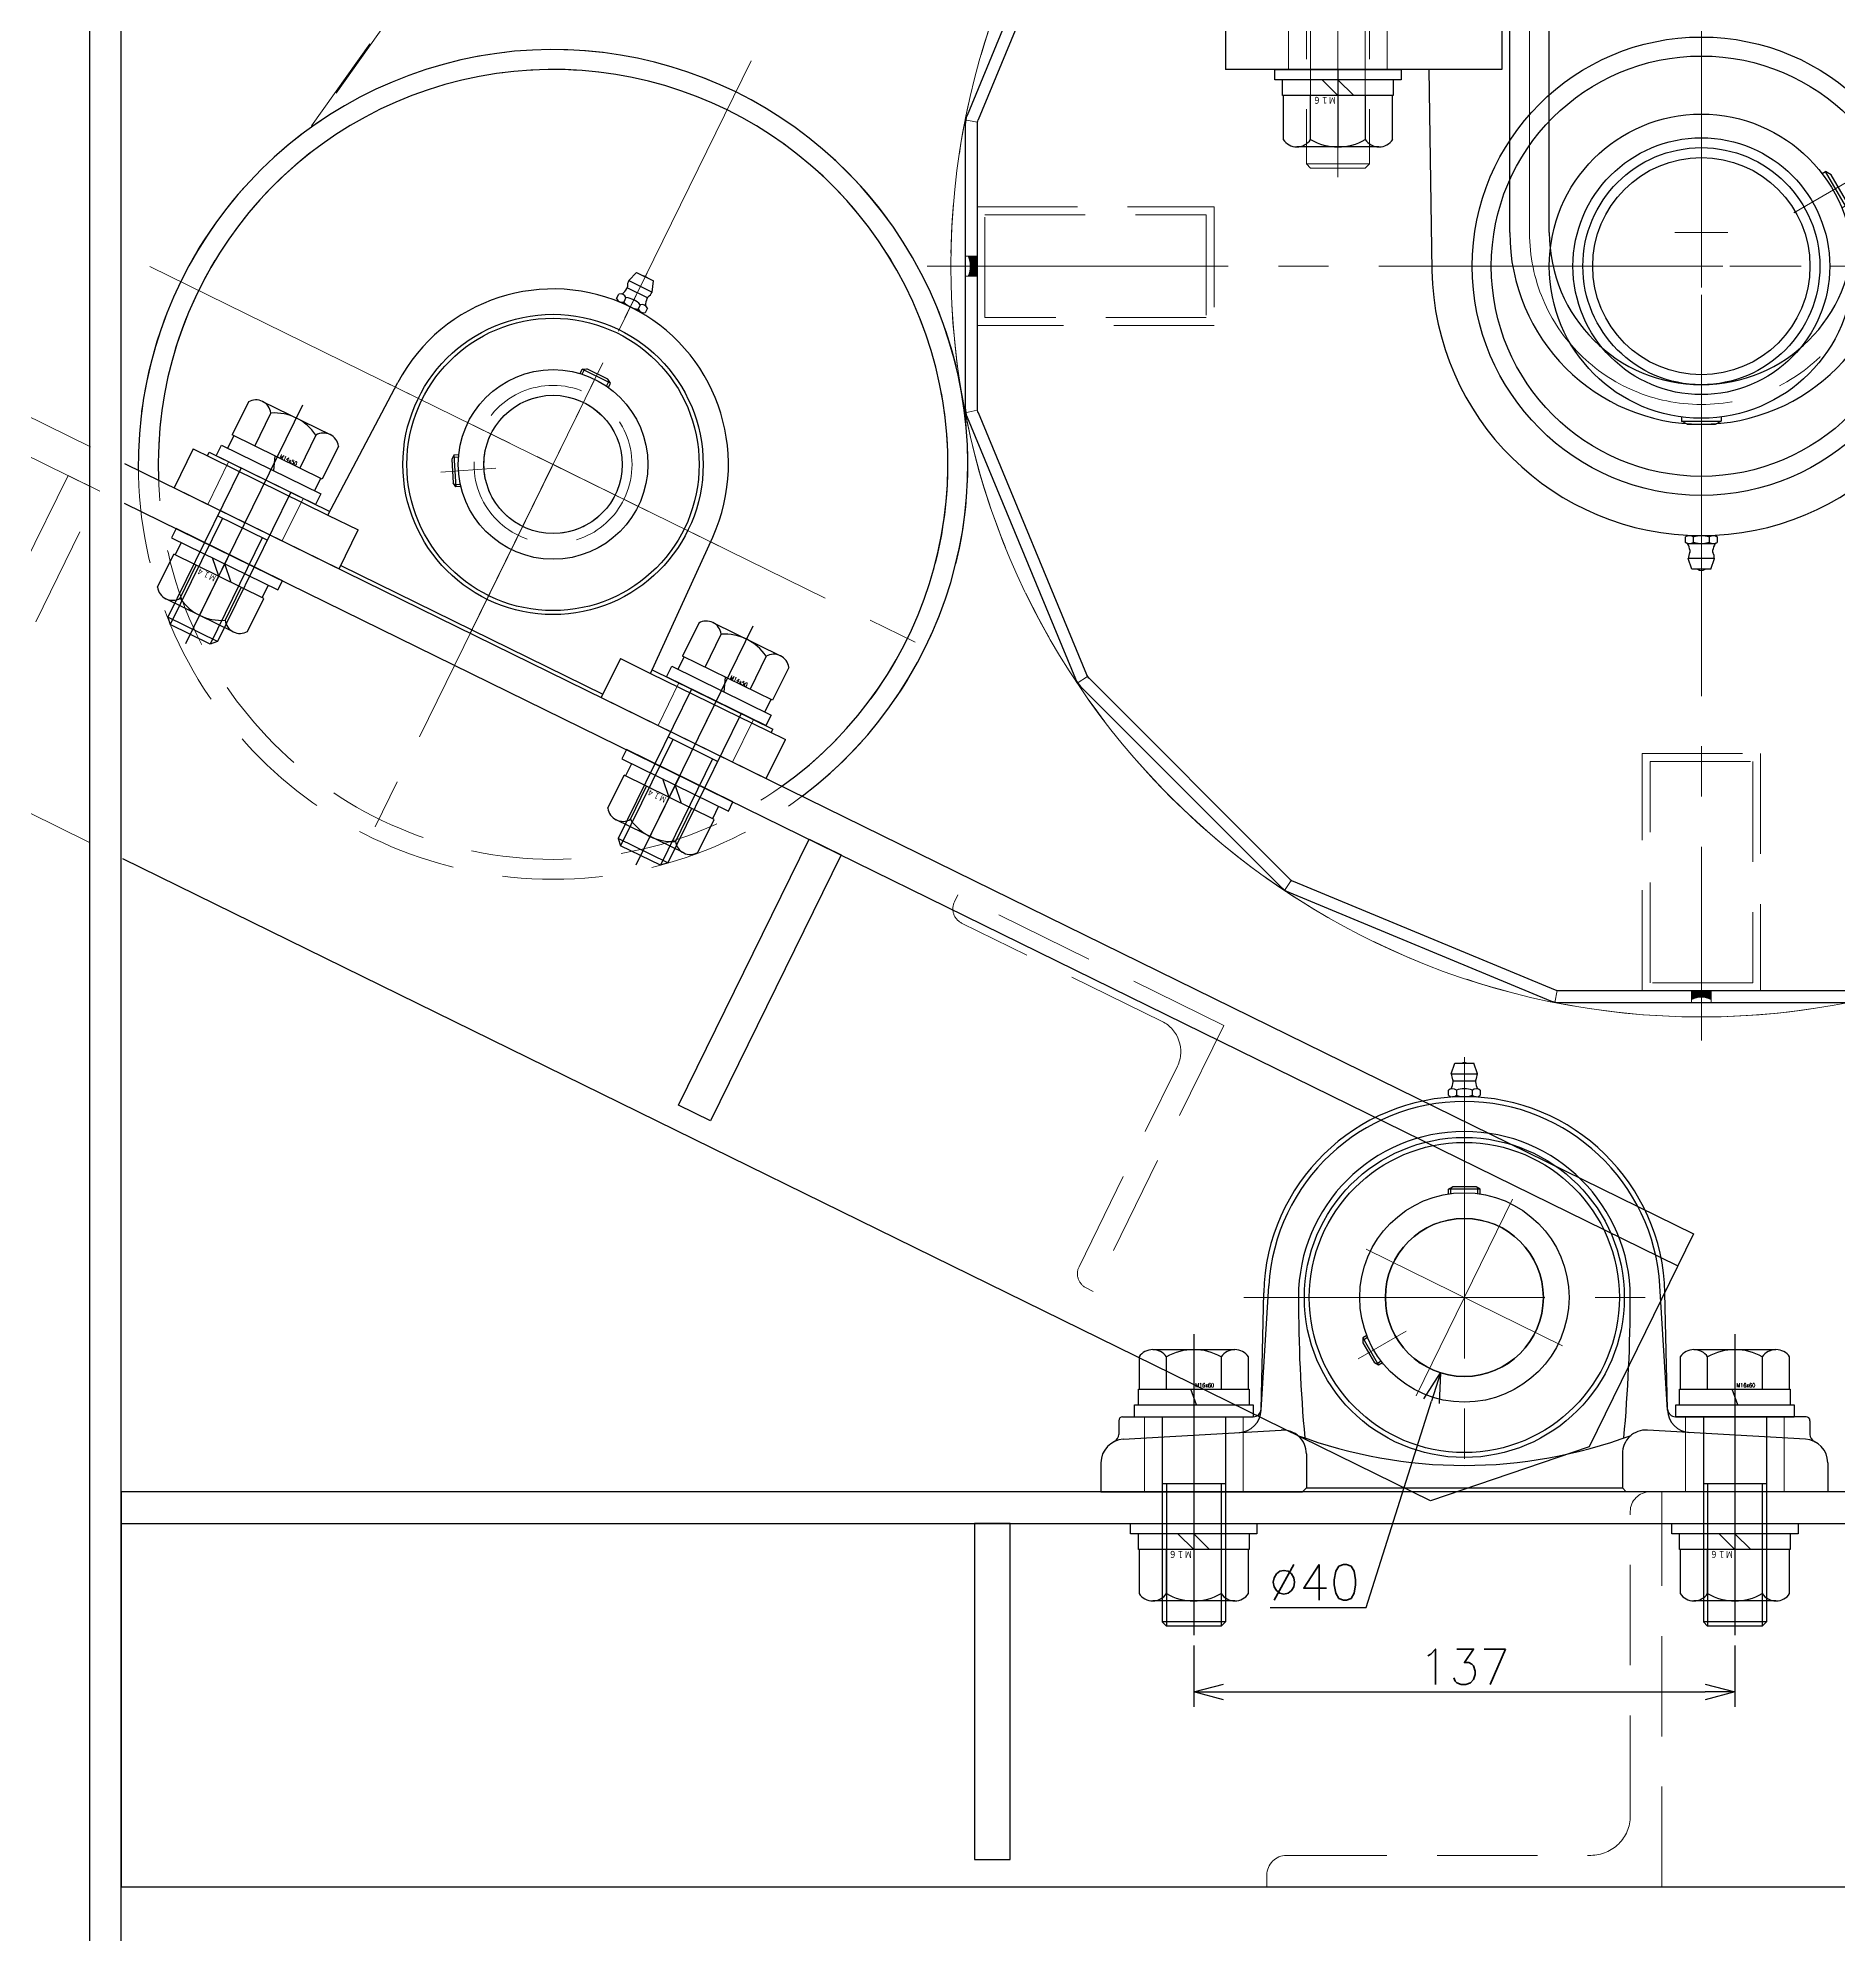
# Model space of a CAD drawing. Header units: millimetres. Extents: x -8731 to 85711, y -14522 to 31379.
# Drawn here: x 70752.8 to 71208.5, y 6999.5 to 7479.3 of the extents above; entities that cross this region are included whole.
import ezdxf
from ezdxf import colors
from ezdxf.entities.mleader import LeaderData, LeaderLine
from ezdxf.math import Vec2, Vec3

# ---------------------------------------------------------------- set-up
doc = ezdxf.new("R2010")
doc.units = ezdxf.units.MM
doc.header["$LTSCALE"] = 4
doc.header["$PDMODE"] = 99
doc.header["$PDSIZE"] = 1
for name, pattern in [('CENTER2', [28.575, 19.05, -3.175, 3.175, -3.175]), ('HIDDEN', [9.525, 6.35, -3.175]), ('PHANTOM2', [31.75, 15.875, -3.175, 3.175, -3.175, 3.175, -3.175])]:
    doc.linetypes.add(name, pattern=pattern)
for name, color, linetype, lineweight in [('04_HIDDEN', 2, 'HIDDEN', 13), ('05_CENTER', 4, 'CENTER2', 13), ('06_PHANTOM', 2, 'PHANTOM2', 13), ('08_DIM', 3, 'Continuous', 13)]:
    doc.layers.add(name, color=color, linetype=linetype, lineweight=lineweight)
doc.layers.add('10_DRAFT', color=8, linetype='Continuous', lineweight=0, plot=False)
doc.styles.add('KANJI0', font='txt.shx', dxfattribs={"width": 0.9, "height": 30, "bigfont": 'bigfont'})
doc.styles.add('KSS_TXT', font='txt.shx', dxfattribs={"bigfont": 'extfont2.shx'})
doc.styles.add('KSS_TXT_L', font='txt.shx', dxfattribs={"height": 9, "bigfont": 'extfont2.shx'})
doc.styles.get("Standard").update_dxf_attribs({"font": 'txt.shx', "bigfont": 'extfont2.shx'})
doc.dimstyles.new('KSS_DIM', dxfattribs={"dimscale": 3, "dimtxt": 3, "dimasz": 2.5, "dimexe": 1.25, "dimexo": 0.625, "dimtad": 1, "dimdsep": 46, "dimtxsty": 'KSS_TXT', "dimblk": 'OPEN30', "dimcen": 0, "dimazin": 2, "dimtfac": 0.75, "dimtmove": 0, "dimatfit": 3, "dimldrblk": 'OPEN30', "dimfxl": 1, "dimtolj": 1, "dimarcsym": 0})
doc.dimstyles.new('KSS_DIM$3', dxfattribs={"dimscale": 3, "dimtxt": 3, "dimasz": 2.5, "dimexe": 1.25, "dimexo": 0.625, "dimtad": 1, "dimtih": 1, "dimtoh": 1, "dimdsep": 46, "dimtxsty": 'KSS_TXT', "dimblk": 'OPEN30', "dimcen": 0, "dimazin": 2, "dimtfac": 0.75, "dimtofl": 0, "dimtmove": 0, "dimatfit": 3, "dimldrblk": 'OPEN30', "dimfxl": 1, "dimtolj": 1, "dimarcsym": 0})

# ---------------------------------------------------------------- blocks, each defined once
blk = doc.blocks.new('A$C32DA1F60_1_1_1')
at = {"color": 0}
blk.add_lwpolyline([(-0.3, -50), (0, -50), (0, 100), (-0.3, 100)], close=True, dxfattribs=at)
at = {"layer": '10_DRAFT'}
for p, q in [((0, 2.5), (-0.3, 2.5)), ((0, 0), (-0.3, 0)), ((0, -2.5), (-0.3, -2.5))]:
    blk.add_line(p, q, dxfattribs=at)
blk = doc.blocks.new('A$C35C9035B_1_1_1')
at = {"color": 0}
blk.add_lwpolyline([(2, 40), (0, 40), (0, -50), (2, -50)], close=True, dxfattribs=at)
at = {"layer": '05_CENTER'}
blk.add_line((-2.58, 0), (4.67, 0), dxfattribs=at)
blk = doc.blocks.new('A$C186E791B_1_1_1')
at = {"color": 0}
blk.add_lwpolyline([(15, -15), (20, -15), (20, 45), (15, 45)], close=True, dxfattribs=at)
blk.add_circle((0, 0), 15, dxfattribs=at)
at = {"color": 3}
for start, end in [(90, 103.5552), (256.4279, 270)]:
    blk.add_arc((15, 0), 7.04, start, end, dxfattribs=at)
at = {"layer": '05_CENTER'}
for p, q in [((24.07, 30), (10.92, 30)), ((0, -24.07), (0, 24.07)), ((24.07, 0), (-24.07, 0))]:
    blk.add_line(p, q, dxfattribs=at)
blk = doc.blocks.new('A$C1E9F6952_1_1')
at = {"color": 0}
blk.add_lwpolyline([(0.3, -50), (0, -50), (0, 70), (0.3, 70)], close=True, dxfattribs=at)
at = {"layer": '10_DRAFT'}
for p, q in [((0, 2.5), (0.3, 2.5)), ((0, 0), (0.3, 0)), ((0, -2.5), (0.3, -2.5))]:
    blk.add_line(p, q, dxfattribs=at)
blk = doc.blocks.new('A$C46CB4146_1_1_1')
at = {"color": 0, "linetype": 'CENTER2'}
blk.add_line((0, -23.3), (0, 10.2), dxfattribs=at)
at = {"color": 0}
for p, q in [((-7.51, 8.7), (7.51, 8.7)), ((-7.51, 3.2), (-7.51, 8.7)), ((-3.75, 3.2), (-3.75, 8.7)), ((3.75, 3.2), (3.75, 8.7)), ((7.51, 3.2), (7.51, 8.7)), ((-9, 1.2), (9, 1.2)), ((-9, 1.2), (-9, 0)), ((-7.7, 3.2), (-7.7, 1.2)), ((7.7, 3.2), (-7.7, 3.2)), ((0, 1.2), (-2, 3.2)), ((0, 3.2), (2, 1.2)), ((7.7, 1.2), (7.7, 3.2)), ((9, 0), (9, 1.2)), ((-9, 0), (9, 0))]:
    blk.add_line(p, q, dxfattribs=at)
at = {"color": 0, "linetype": 'HIDDEN'}
for p, q in [((-4, -21.8), (-4, 0)), ((-3.32, -21.8), (-3.32, 0)), ((3.32, -21.8), (3.32, 0)), ((4, -21.8), (4, 0)), ((-4, -21.8), (4, -21.8))]:
    blk.add_line(p, q, dxfattribs=at)
at = {"layer": '10_DRAFT', "style": 'KSS_TXT_L'}
blk.add_text('BT-M8x25L,SW,PW', height=0.3, dxfattribs=at).set_placement((2.97, 8.36))
blk = doc.blocks.new('M8Nza_1_1_1')
at = {"color": 0}
for p, q in [((5.62, 9.7), (-5.63, 9.7)), ((-7.5, 8.69), (-7.5, 3.2)), ((-3.75, 3.2), (-3.75, 8.69)), ((3.75, 8.69), (3.75, 3.2)), ((7.5, 3.2), (7.5, 8.69)), ((-7.7, 3.2), (7.7, 3.2)), ((-7.7, 3.2), (-7.7, 1.2)), ((0, 1.2), (-2, 3.2)), ((0, 3.2), (2, 1.2)), ((7.7, 3.2), (7.7, 1.2))]:
    blk.add_line(p, q, dxfattribs=at)
at = {"color": 0, "linetype": 'CENTER2'}
blk.add_line((0, 9.7), (0, 0), dxfattribs=at)
at = {"color": 0}
blk.add_lwpolyline([(-9, 1.2), (9, 1.2), (9, 0), (-9, 0)], close=True, dxfattribs=at)
for centre, radius, start, end in [((-5.63, 7.45), 2.25, 33.626, 146.374), ((0, 2.2), 7.5, 60, 120), ((5.62, 7.45), 2.25, 33.626, 146.374)]:
    blk.add_arc(centre, radius, start, end, dxfattribs=at)
at = {"layer": '10_DRAFT', "style": 'KSS_TXT'}
blk.add_text('M8', height=1, dxfattribs=at).set_placement((0.87, 3.27))
blk = doc.blocks.new('A$C65AA1DB4_1_1')
at = {"xscale": -1}
for name, p, rotation in [('A$C32DA1F60_1_1_1', (20, 30), 1.207194344488016e-09), ('A$C46CB4146_1_1_1', (22.6, 30), 270), ('M8Nza_1_1_1', (15, 30), 90)]:
    blk.add_blockref(name, p, dxfattribs=dict(at, rotation=rotation))
at = {"rotation": 1.207194344488016e-09}
for name, p in [('A$C1E9F6952_1_1', (20.3, 30)), ('A$C35C9035B_1_1_1', (20.6, 30))]:
    blk.add_blockref(name, p, dxfattribs=at)
blk.add_blockref('A$C186E791B_1_1_1', (0, 0))
blk = doc.blocks.new('M16Nza_1_1_1')
at = {"color": 0}
for p, q in [((-10.39, 19.6), (10.39, 19.6)), ((-13.85, 17.74), (-13.85, 6.6)), ((-6.92, 6.6), (-6.92, 17.74)), ((6.93, 17.74), (6.93, 6.6)), ((13.85, 6.6), (13.85, 17.74)), ((-14, 2.6), (-14, 6.6)), ((-14, 6.6), (14, 6.6)), ((-4, 6.6), (0, 2.6)), ((0, 6.6), (4, 2.6)), ((14, 6.6), (14, 2.6))]:
    blk.add_line(p, q, dxfattribs=at)
at = {"color": 0, "linetype": 'CENTER2'}
blk.add_line((0, 0), (0, 19.6), dxfattribs=at)
at = {"color": 0}
blk.add_lwpolyline([(-16, 2.6), (16, 2.6), (16, 0), (-16, 0)], close=True, dxfattribs=at)
for centre, radius, start, end in [((-10.39, 15.44), 4.16, 33.626, 146.374), ((0, 5.75), 13.85, 60, 120), ((10.39, 15.44), 4.16, 33.626, 146.374)]:
    blk.add_arc(centre, radius, start, end, dxfattribs=at)
at = {"layer": '10_DRAFT', "style": 'KANJI0', "width": 0.82}
blk.add_text('Ｍ１６', height=1.714, dxfattribs=at).set_placement((0.41, 6.78))
blk = doc.blocks.new('A$C5136444F_1_1_1')
at = {"color": 0, "linetype": 'CENTER2'}
blk.add_line((0, 20.91), (0, -56), dxfattribs=at)
at = {"color": 0}
for p, q in [((-13.85, 15.14), (-13.85, 7)), ((-10.39, 17), (10.39, 17)), ((-6.92, 7), (-6.92, 15.14)), ((6.92, 15.14), (6.92, 7)), ((13.85, 7), (13.85, 15.14)), ((-14, 3), (-14, 7)), ((-14, 7), (14, 7)), ((0.73, 3), (-0.73, 7)), ((14, 7), (14, 3)), ((-15, 0), (-15, 3)), ((-15, 3), (15, 3)), ((-15, 0), (15, 0)), ((-8, 0), (-8, -51.92)), ((8, 0), (8, -51.92)), ((15, 3), (15, 0)), ((8, -17), (-8, -17)), ((-6.92, -17), (-6.92, -53)), ((6.92, -17), (6.92, -53)), ((8, -51.92), (-8, -51.92)), ((-8, -51.92), (-6.92, -53)), ((8, -51.92), (6.92, -53)), ((6.92, -53), (-6.92, -53))]:
    blk.add_line(p, q, dxfattribs=at)
for centre, radius, start, end in [((-10.39, 12.84), 4.16, 33.626, 146.374), ((0, 3.15), 13.85, 60, 120), ((10.39, 12.84), 4.16, 33.626, 146.374)]:
    blk.add_arc(centre, radius, start, end, dxfattribs=at)
at = {"layer": '10_DRAFT', "style": 'KANJI0', "width": 0.82}
blk.add_text('M16x60', height=1, dxfattribs=at).set_placement((0.41, 7.48))
blk = doc.blocks.new('MUCAP208Ja_1_1')
at = {"color": 0}
for p, q in [((-3.3, 105.8), (-2.4, 108.5)), ((-3.3, 105.8), (3.3, 105.8)), ((-2.4, 108.5), (2.4, 108.5)), ((3.3, 105.8), (2.4, 108.5)), ((-4.04, 100.37), (-4.04, 101.63)), ((-2.8, 104.05), (2.8, 104.05)), ((-2.02, 101.63), (-2.02, 100.37)), ((2.02, 101.63), (2.02, 100.37)), ((4.04, 101.63), (4.04, 100.37)), ((3.03, 100), (-3.03, 100)), ((-4, 76.6), (-2.96, 77.2)), ((-3.45, 75.47), (-3.45, 76.92)), ((2.96, 77.2), (-2.96, 77.2)), ((4, 76.6), (2.96, 77.2)), ((3.45, 75.47), (3.45, 76.92)), ((4, 76.6), (-4, 76.6)), ((-4, 75.4), (-4, 76.6)), ((4, 75.4), (4, 76.6)), ((-51.46, 20.95), (-50.79, 50.36)), ((-51.4, 20.65), (-49.5, 52.18)), ((51.4, 20.65), (49.5, 52.18)), ((51.46, 20.95), (50.79, 50.36)), ((-24.69, 39.57), (-25.73, 38.96)), ((-24.48, 39.05), (-25.73, 38.33)), ((-25.73, 38.96), (-21.73, 32.04)), ((-25.73, 38.96), (-25.73, 37.76)), ((-25.73, 37.76), (-22.77, 32.64)), ((-21.73, 32.04), (-22.77, 32.64)), ((-21.03, 33.07), (-22.28, 32.35)), ((-20.69, 32.64), (-21.73, 32.04)), ((-87.5, 18), (-87.5, 14.53)), ((-86.5, 19), (-53.46, 19)), ((-86.35, 13.33), (-46.35, 15.63)), ((86.35, 13.33), (46.35, 15.63)), ((86.5, 19), (53.46, 19)), ((87.5, 18), (87.5, 14.53)), ((-40, 9.64), (-40, 1)), ((40, 9.64), (40, 1)), ((-92, 7.34), (-92, 0)), ((92, 7.34), (92, 0)), ((-92, 0), (-41, 0)), ((-41, 0), (-40, 1)), ((-40, 1), (40, 1)), ((41, 0), (40, 1)), ((92, 0), (41, 0))]:
    blk.add_line(p, q, dxfattribs=at)
for radius in [40.5, 39.25, 26.5, 20]:
    blk.add_circle((0, 49.2), radius, dxfattribs=at)
for centre, radius, start, end in [((0, 105.8), 3.3, 180, 208.0616), ((0, 107.01), 1.59, 69.555, 110.445), ((0, 105.8), 3.3, 331.9384, 0), ((-3.03, 100.44), 1.56, 49.7398, 130.2602), ((-8.79, 104.42), 6, 336.1715, 353.8983), ((-3.62, 103.87), 0.8, 353.8983, 28.0616), ((0, 96.3), 5.7, 69.2291, 110.7709), ((3.03, 100.44), 1.56, 49.7398, 130.2602), ((3.62, 103.87), 0.8, 151.9384, 186.1017), ((8.79, 104.42), 6, 186.1017, 203.8285), ((0, 49.2), 50.8, 1.3029, 178.6971), ((0, 49.2), 49.59, 3.4463, 176.5537), ((-3.03, 101.56), 1.56, 229.7398, 310.2602), ((0, 105.7), 5.7, 249.2291, 290.7709), ((3.03, 101.56), 1.56, 229.7398, 310.2602), ((0, 49.2), 42, 0, 180), ((350.17, 49.2), 392.17, 180, 185.2027), ((-350.17, 49.2), 392.17, 354.7973, 0), ((-57.39, 21.01), 6, 273.3019, 356.5537), ((-53.46, 21), 2, 270, 358.6971), ((57.39, 21.01), 6, 183.4463, 266.6981), ((53.46, 21), 2, 181.3029, 270), ((-89.5, 14.53), 2, 295.9445, 0), ((-86.5, 18), 1, 90, 180), ((-46, 9.64), 6, 0, 93.3019), ((46, 9.64), 6, 86.6981, 180), ((86.5, 18), 1, 0, 90), ((89.5, 14.53), 2, 180, 244.0555), ((-86, 7.34), 6, 93.3019, 180), ((0, 127.7), 121, 249.5768, 290.4232), ((86, 7.34), 6, 0, 86.6981)]:
    blk.add_arc(centre, radius, start, end, dxfattribs=at)
at = {"layer": '04_HIDDEN', "color": 0}
for p, q in [((-81, 19), (-81, 0)), ((-56, 19), (-56, 0)), ((56, 19), (56, 0)), ((81, 19), (81, 0))]:
    blk.add_line(p, q, dxfattribs=at)
at = {"layer": '05_CENTER', "color": 0}
for p, q in [((0, 109.99), (0, 0)), ((-55.81, 49.2), (55.81, 49.2)), ((-26.85, 33.7), (-14.72, 40.7)), ((-68.5, 24), (-68.5, -4.98)), ((68.5, 24), (68.5, -4.98))]:
    blk.add_line(p, q, dxfattribs=at)
blk = doc.blocks.new('A$C6DCD7F69_1_1_1')
at = {"color": 0}
for radius in [105, 99.95, 20, 17.5]:
    blk.add_circle((0, 0), radius, dxfattribs=at)
at = {"layer": '05_CENTER'}
for p, q in [((0, 113.74), (0, -113.74)), ((113.74, 0), (-113.74, 0))]:
    blk.add_line(p, q, dxfattribs=at)
blk = doc.blocks.new('MUCP207a_1')
at = {"color": 0}
for p, q in [((-3.3, 97.8), (-2.4, 100.5)), ((-3.3, 97.8), (3.3, 97.8)), ((-2.8, 96.05), (2.8, 96.05)), ((-2.4, 100.5), (2.4, 100.5)), ((3.3, 97.8), (2.4, 100.5)), ((-4.04, 92.37), (-4.04, 93.63)), ((3.03, 92), (-3.03, 92)), ((-2.02, 93.63), (-2.02, 92.37)), ((2.02, 93.63), (2.02, 92.37)), ((4.04, 93.63), (4.04, 92.37)), ((-4, 72.5), (-2.96, 73.1)), ((-4, 71.26), (-4, 72.5)), ((4, 72.5), (-4, 72.5)), ((-3.45, 71.35), (-3.45, 72.82)), ((2.96, 73.1), (-2.96, 73.1)), ((4, 72.5), (2.96, 73.1)), ((3.45, 71.35), (3.45, 72.82)), ((4, 71.26), (4, 72.5)), ((-45.5, 11), (-44.38, 48.91)), ((45.5, 11), (44.38, 48.91)), ((-22.49, 39.23), (-23.56, 38.61)), ((-22.29, 38.71), (-23.56, 37.98)), ((-23.56, 38.61), (-23.56, 37.41)), ((-23.56, 38.61), (-19.56, 31.69)), ((-23.56, 37.41), (-20.6, 32.29)), ((-19.56, 31.69), (-20.6, 32.29)), ((-18.84, 32.74), (-20.11, 32)), ((-18.49, 32.3), (-19.56, 31.69)), ((-83.5, 11), (-83.5, 0)), ((-83.5, 11), (-78.5, 11)), ((-79.5, 12), (-45.47, 12)), ((-79.5, 11), (-79.5, 12)), ((-78.5, 11), (-45.5, 11)), ((-45.5, 11), (-36.95, 11)), ((-36.95, 0), (-36.95, 11)), ((36.95, 11), (45.5, 11)), ((36.95, 11), (36.95, 0)), ((45.47, 12), (79.5, 12)), ((45.5, 11), (78.5, 11)), ((78.5, 11), (83.5, 11)), ((79.5, 11), (79.5, 12)), ((83.5, 0), (83.5, 11)), ((-83.5, 0), (-36.95, 0)), ((-36.95, 1), (36.95, 1)), ((36.95, 0), (83.5, 0))]:
    blk.add_line(p, q, dxfattribs=at)
for radius in [38, 37, 24, 17.5]:
    blk.add_circle((0, 47.6), radius, dxfattribs=at)
for centre, radius, start, end in [((0, 97.8), 3.3, 180, 208.0616), ((-3.62, 95.87), 0.8, 353.8983, 28.0616), ((0, 99.01), 1.59, 69.555, 110.445), ((3.62, 95.87), 0.8, 151.9384, 186.1017), ((0, 97.8), 3.3, 331.9384, 0), ((0, 47.6), 44.4, 1.6912, 178.3088), ((-3.03, 92.44), 1.56, 49.7398, 130.2602), ((-3.03, 93.56), 1.56, 229.7398, 310.2602), ((-8.79, 96.42), 6, 336.1715, 353.8983), ((0, 88.3), 5.7, 69.2291, 110.7709), ((0, 97.7), 5.7, 249.2291, 290.7709), ((3.03, 92.44), 1.56, 49.7398, 130.2602), ((3.03, 93.56), 1.56, 229.7398, 310.2602), ((8.79, 96.42), 6, 186.1017, 203.8285)]:
    blk.add_arc(centre, radius, start, end, dxfattribs=at)
at = {"layer": '04_HIDDEN', "color": 0}
for p, q in [((-74, 12), (-74, 0)), ((-53, 12), (-53, 0)), ((53, 12), (53, 0)), ((74, 12), (74, 0))]:
    blk.add_line(p, q, dxfattribs=at)
at = {"layer": '05_CENTER', "color": 0}
for p, q in [((0, 0), (0, 102.47)), ((-49.42, 47.6), (49.42, 47.6)), ((-24.68, 33.35), (-12.56, 40.35)), ((-63.5, 17), (-63.5, -5)), ((63.5, 17), (63.5, -5))]:
    blk.add_line(p, q, dxfattribs=at)
blk = doc.blocks.new('A$C09CE55E7_1_1_1')
at = {"color": 0, "linetype": 'CENTER2'}
blk.add_line((0, -46.09), (0, 21.25), dxfattribs=at)
at = {"color": 0}
for p, q in [((-12.7, 15.8), (-12.7, 6.5)), ((-9.52, 17.5), (9.52, 17.5)), ((-6.35, 6.5), (-6.35, 15.8)), ((6.35, 15.8), (6.35, 6.5)), ((12.7, 15.8), (12.7, 6.5)), ((12.7, 6.5), (-12.7, 6.5)), ((-12.25, 3), (-12.25, 6.5)), ((-0.64, 6.5), (0.64, 3)), ((12.25, 6.5), (12.25, 3)), ((-14, 0), (-14, 3)), ((-14, 3), (14, 3)), ((14, 0), (-14, 0)), ((-7, 0), (-7, -42.1)), ((7, 0), (7, -42.1)), ((14, 3), (14, 0)), ((7, -13.5), (-7, -13.5)), ((-5.6, -13.5), (-5.6, -43.5)), ((5.6, -13.5), (5.6, -43.5)), ((-7, -42.1), (-5.6, -43.5)), ((7, -42.1), (-7, -42.1)), ((7, -42.1), (5.6, -43.5)), ((5.6, -43.5), (-5.6, -43.5))]:
    blk.add_line(p, q, dxfattribs=at)
for centre, radius, start, end in [((-9.52, 13.69), 3.81, 33.626, 146.374), ((0, 4.8), 12.7, 60, 120), ((9.52, 13.69), 3.81, 33.626, 146.374)]:
    blk.add_arc(centre, radius, start, end, dxfattribs=at)
at = {"layer": '10_DRAFT', "ltscale": 3, "style": 'KANJI0', "width": 0.82}
blk.add_text('M14x50', height=1, dxfattribs=at).set_placement((0.53, 6.6))
blk = doc.blocks.new('M14Nza_1_1_1')
at = {"color": 0}
for p, q in [((-12.7, 15.4), (-12.7, 6.1)), ((-9.52, 17.1), (9.52, 17.1)), ((-6.35, 6.1), (-6.35, 15.4)), ((6.35, 15.4), (6.35, 6.1)), ((12.7, 15.4), (12.7, 6.1)), ((-12.7, 6.1), (12.7, 6.1)), ((-12.25, 2.6), (-12.25, 6.1)), ((-3.5, 6.1), (0, 2.6)), ((0, 6.1), (3.5, 2.6)), ((12.25, 6.1), (12.25, 2.6))]:
    blk.add_line(p, q, dxfattribs=at)
at = {"color": 0, "linetype": 'CENTER2'}
blk.add_line((0, 0), (0, 17.1), dxfattribs=at)
at = {"color": 0}
blk.add_lwpolyline([(-15, 0), (15, 0), (15, 2.6), (-15, 2.6)], close=True, dxfattribs=at)
for centre, radius, start, end in [((-9.52, 13.29), 3.81, 33.626, 146.374), ((0, 4.4), 12.7, 60, 120), ((9.52, 13.29), 3.81, 33.626, 146.374)]:
    blk.add_arc(centre, radius, start, end, dxfattribs=at)
at = {"layer": '10_DRAFT', "ltscale": 3, "style": 'KANJI0', "width": 0.82}
blk.add_text('Ｍ１４', height=1.5, dxfattribs=at).set_placement((0.39, 6.2))
blk = doc.blocks.new('A$C3B8279DF_1_1')
at = {"color": 0}
for p, q in [((0, 0), (0, -75)), ((0, 0), (75, 0)), ((75, -2), (75, 0)), ((14.5, -6), (71, -6)), ((6, -71), (6, -14.5)), ((2, -75), (0, -75))]:
    blk.add_line(p, q, dxfattribs=at)
for centre, radius, start, end in [((71, -2), 4, 270, 0), ((14.5, -14.5), 8.5, 90, 180), ((2, -71), 4, 270, 0)]:
    blk.add_arc(centre, radius, start, end, dxfattribs=at)
blk = doc.blocks.new('A$C1FC96EE0_1_1_1')
at = {"color": 0}
blk.add_line((-36, 423.13), (-36, -15), dxfattribs=at)
blk.add_lwpolyline([(-45, 427.5), (-45, -15), (15, -15), (45, 15), (45, 383.75)], dxfattribs=at)
blk.add_lwpolyline([(-36, 221), (39, 221), (39, 230), (-36, 230)], close=True, dxfattribs=at)
blk.add_circle((-5, 30), 20, dxfattribs=at)
at = {"layer": '04_HIDDEN'}
for p, q in [((-45, 538.69), (-45, 427.5)), ((-36, 534.32), (-36, 423.13)), ((45, 494.94), (45, 383.75))]:
    blk.add_line(p, q, dxfattribs=at)
blk.add_lwpolyline([(-36, 439), (39, 439), (39, 430), (-36, 430)], close=True, dxfattribs=at)
at = {"layer": '05_CENTER'}
for p, q in [((-29.32, 393.5), (-51.71, 393.5)), ((-29.32, 266.5), (-51.71, 266.5)), ((-5, 2.3), (-5, 57.7)), ((22.7, 30), (-32.7, 30))]:
    blk.add_line(p, q, dxfattribs=at)
at = {"layer": '10_DRAFT'}
for p, q in [((-92.6, 325.53), (-92.6, 334.47)), ((-97.07, 330), (-88.13, 330))]:
    blk.add_line(p, q, dxfattribs=at)
at = {"layer": '04_HIDDEN', "rotation": 90}
blk.add_blockref('A$C3B8279DF_1_1', (-40, 115), dxfattribs=at)
blk = doc.blocks.new('A$C7EF059D2_1_1')
for radius, start, end in [(105, 216.8969, 90.8124), (99.95, 215.4147, 92.2947)]:
    blk.add_arc((260.03, 162.2), radius, start, end)
at = {"xscale": -1, "rotation": 333.8546570015429}
blk.add_blockref('A$C1FC96EE0_1_1_1', (31.49, -93.23), dxfattribs=at)
for name, p, rotation in [('A$C09CE55E7_1_1_1', (256.06, 234.89), 243.8546570135316), ('M14Nza_1_1_1', (237.2, 244.15), 63.85465701353157), ('A$C09CE55E7_1_1_1', (200.09, 120.89), 243.8546570135316), ('M14Nza_1_1_1', (181.24, 130.14), 63.85465701353157), ('A$C5136444F_1_1_1', (19, 0), 270), ('M16Nza_1_1_1', (-8, 0), 90), ('A$C5136444F_1_1_1', (19, -137), 270), ('M16Nza_1_1_1', (-8, -137), 90)]:
    blk.add_blockref(name, p, dxfattribs=dict(rotation=rotation))
at = {"color": 4}
for name, p, rotation in [('MUCP207a_1', (217.3, 183.18), 243.8546569111489), ('MUCAP208Ja_1_1', (0, -68.5), 270)]:
    blk.add_blockref(name, p, dxfattribs=dict(at, rotation=rotation))
at = {"layer": '04_HIDDEN', "rotation": 333.8546569895396}
blk.add_blockref('A$C6DCD7F69_1_1_1', (260.03, 162.2), dxfattribs=at)
blk = doc.blocks.new('_Open30')
at = {"color": 0, "linetype": 'ByBlock', "lineweight": -2}
for p, q in [((-1, 0.268), (0, 0)), ((0, 0), (-1, -0.268)), ((0, 0), (-1, 0))]:
    blk.add_line(p, q, dxfattribs=at)
blk = doc.blocks.new('MUCP212a_1_1_1')
at = {"color": 0}
for p, q in [((-2.4, 146.5), (-3.3, 143.8)), ((-2.4, 146.5), (2.4, 146.5)), ((2.4, 146.5), (3.3, 143.8)), ((-3.5, 140), (-4.04, 139.69)), ((-4.04, 138.31), (-4.04, 139.69)), ((-3.03, 140), (-3.5, 140)), ((-3.3, 143.8), (3.3, 143.8)), ((0, 140), (-3.03, 140)), ((-2.02, 139.69), (-2.02, 138.31)), ((3.03, 140), (0, 140)), ((2.02, 139.69), (2.02, 138.31)), ((3.5, 140), (3.03, 140)), ((3.5, 140), (4.04, 139.69)), ((4.04, 139.69), (4.04, 138.31)), ((-3.5, 138), (-4.04, 138.31)), ((-3.5, 138), (-3.03, 138)), ((-3.18, 138), (-3.18, 137.93)), ((-3.03, 138), (0, 138)), ((0, 138), (3.03, 138)), ((3.03, 138), (3.5, 138)), ((3.17, 138), (3.17, 137.93)), ((3.5, 138), (4.04, 138.31)), ((-3.61, 109.8), (-5, 109)), ((5, 109), (-5, 109)), ((-5, 107.97), (-5, 109)), ((3.61, 109.8), (-3.61, 109.8)), ((3.61, 109.8), (5, 109)), ((5, 107.97), (5, 109)), ((-68.19, 70.86), (-68.98, 20)), ((68.98, 20), (68.19, 70.86)), ((-35.56, 55.04), (-36.45, 54.53)), ((-36.45, 54.53), (-31.45, 45.87)), ((-36.45, 52.93), (-36.45, 54.53)), ((-36.45, 52.93), (-32.83, 46.67)), ((-32.83, 46.67), (-31.45, 45.87)), ((-30.56, 46.38), (-31.45, 45.87)), ((-120.5, 0), (-120.5, 20)), ((-50.5, 20), (-120.5, 20)), ((-50.5, 0), (-50.5, 20)), ((50.5, 20), (120.5, 20)), ((50.5, 0), (50.5, 20)), ((120.5, 0), (120.5, 20)), ((-120.5, 0), (120.5, 0))]:
    blk.add_line(p, q, dxfattribs=at)
for radius in [58, 53.19, 38.5, 30]:
    blk.add_circle((0, 69.8), radius, dxfattribs=at)
for centre, radius, start, end in [((0, 145.21), 1.59, 54.1961, 125.8039), ((-8.74, 142.93), 6, 330.761, 348.6534), ((0, 143.8), 3.3, 180, 207.487), ((-3.64, 141.91), 0.8, 348.6534, 27.487), ((3.64, 141.91), 0.8, 152.513, 191.3466), ((8.74, 142.93), 6, 191.3466, 209.239), ((0, 143.8), 3.3, 332.513, 0), ((0, 69.8), 68.2, 0.8929, 179.1071)]:
    blk.add_arc(centre, radius, start, end, dxfattribs=at)
for points, weights in [([(-3.03, 140), (-3.5, 140), (-4.04, 139.69)], [1, 1.07194812406, 1.06657306684]), ([(-2.02, 139.69), (-2.56, 140), (-3.03, 140)], [1.06657306684, 1.07194812406, 1]), ([(0, 140), (-0.94, 140), (-2.02, 139.69)], [1, 1.07194812406, 1.06657306684]), ([(2.02, 139.69), (0.94, 140), (0, 140)], [1.06657306684, 1.07194812406, 1]), ([(3.03, 140), (2.56, 140), (2.02, 139.69)], [1, 1.07194812406, 1.06657306684]), ([(4.04, 139.69), (3.5, 140), (3.03, 140)], [1.06657306684, 1.07194812406, 1]), ([(-4.04, 138.31), (-3.5, 138), (-3.03, 138)], [1.06657306684, 1.07194812406, 1]), ([(-3.03, 138), (-2.56, 138), (-2.02, 138.31)], [1, 1.07194812406, 1.06657306684]), ([(-2.02, 138.31), (-0.94, 138), (0, 138)], [1.06657306684, 1.07194812406, 1]), ([(0, 138), (0.94, 138), (2.02, 138.31)], [1, 1.07194812406, 1.06657306684]), ([(2.02, 138.31), (2.56, 138), (3.03, 138)], [1.06657306684, 1.07194812406, 1]), ([(3.03, 138), (3.5, 138), (4.04, 138.31)], [1, 1.07194812406, 1.06657306684])]:
    blk.add_rational_spline(points, weights, degree=2, dxfattribs=at)
at = {"layer": '04_HIDDEN', "color": 0}
for p, q in [((-104.5, 0), (-104.5, 20)), ((-79.5, 0), (-79.5, 20)), ((79.5, 0), (79.5, 20)), ((104.5, 0), (104.5, 20))]:
    blk.add_line(p, q, dxfattribs=at)
at = {"layer": '05_CENTER', "color": 0}
for p, q in [((0, 154.6), (0, 0)), ((76.31, 69.8), (-76.31, 69.8)), ((-37.24, 48.3), (-23.38, 56.3)), ((-92, 27.06), (-92, -7.44)), ((92, 27.06), (92, -7.44))]:
    blk.add_line(p, q, dxfattribs=at)
blk = doc.blocks.new('A$C478F6F38_1_1_1')
at = {"color": 0}
for points in [[(15, 0), (-15, 0), (-15, -60), (15, -60)], [(13, -2), (-13, -2), (-13, -58), (13, -58)]]:
    blk.add_lwpolyline(points, close=True, dxfattribs=at)
blk = doc.blocks.new('A$C34463D87_1_1_1')
h = blk.add_hatch(color=3)
h.dxf.hatch_style = 1
h.paths.add_polyline_path([(-2.5, 183.35), (-2.5, 185.56, 0.11176), (0, 185), (0, 183.35)])
h.paths.add_polyline_path([(0, 183.35), (0, 185, 0.111762), (2.5, 185.56), (2.5, 183.35)])
h = blk.add_hatch(color=3)
h.dxf.hatch_style = 1
h.paths.add_polyline_path([(-183.35, -2.5), (-185.56, -2.5, 0.11176), (-185, 0), (-183.35, 0)])
h.paths.add_polyline_path([(-183.35, 0), (-185, 0, 0.111762), (-185.56, 2.5), (-183.35, 2.5)])
h = blk.add_hatch(color=3)
h.dxf.hatch_style = 1
h.paths.add_polyline_path([(183.35, 2.5), (185.56, 2.5, 0.11176), (185, 0), (183.35, 0)])
h.paths.add_polyline_path([(183.35, 0), (185, 0, 0.111762), (185.56, -2.5), (183.35, -2.5)])
h = blk.add_hatch(color=3)
h.dxf.hatch_style = 1
h.paths.add_polyline_path([(2.5, -183.35), (2.5, -185.56, 0.11176), (0, -185), (0, -183.35)])
h.paths.add_polyline_path([(0, -183.35), (0, -185, 0.111762), (-2.5, -185.56), (-2.5, -183.35)])
at = {"color": 0}
for p, q in [((-38.17, 185.89), (-104.46, 158.44)), ((-37.02, 183.12), (-103.31, 155.66)), ((35.87, 186.35), (-35.87, 186.35)), ((35.87, 183.35), (-35.87, 183.35)), ((103.31, 155.66), (37.02, 183.12)), ((104.46, 158.44), (38.17, 185.89)), ((-106.4, 157.14), (-157.14, 106.4)), ((-104.28, 155.01), (-155.01, 104.28)), ((155.01, 104.28), (104.28, 155.01)), ((157.14, 106.4), (106.4, 157.14)), ((183.12, 37.02), (155.66, 103.31)), ((185.89, 38.17), (158.44, 104.46)), ((183.35, -35.87), (183.35, 35.87)), ((186.35, -35.87), (186.35, 35.87)), ((169.54, -69.8), (183.12, -37.02)), ((172.79, -69.8), (185.89, -38.17))]:
    blk.add_line(p, q, dxfattribs=at)
for radius in [32.5, 30, 27.5]:
    blk.add_circle((0, 0), radius, dxfattribs=at)
for centre, radius, start, end in [((-35.87, 180.35), 6, 90, 112.5), ((-35.87, 180.35), 3, 90, 112.5), ((35.87, 180.35), 6, 67.5, 90), ((35.87, 180.35), 3, 67.5, 90), ((-102.16, 152.89), 6, 112.5, 135), ((102.16, 152.89), 6, 45, 67.5), ((-102.16, 152.89), 3, 112.5, 135), ((102.16, 152.89), 3, 45, 67.5), ((-152.89, 102.16), 6, 135, 157.5), ((152.89, 102.16), 6, 22.5, 45), ((-152.89, 102.16), 3, 135, 157.5), ((152.89, 102.16), 3, 22.5, 45), ((180.35, 35.87), 3, 0, 22.5), ((180.35, 35.87), 6, 0, 22.5), ((180.35, -35.87), 3, 337.5, 0), ((180.35, -35.87), 6, 337.5, 0)]:
    blk.add_arc(centre, radius, start, end, dxfattribs=at)
at = {"color": 3}
for centre, start, end in [((0, 190.8), 244.4921, 295.5079), ((-190.8, 0), 334.4921, 25.5079), ((190.8, 0), 154.4921, 205.5079), ((0, -190.8), 64.4921, 115.5079)]:
    blk.add_arc(centre, 5.81, start, end, dxfattribs=at)
at = {"layer": '04_HIDDEN'}
for p, q in [((-2.5, 186.35), (-2.5, 183.35)), ((2.5, 186.35), (2.5, 183.35)), ((-158.44, 104.46), (-185.89, 38.17)), ((-155.66, 103.31), (-183.12, 37.02)), ((-186.35, 35.87), (-186.35, -35.87)), ((-183.35, 35.87), (-183.35, -35.87)), ((-186.35, 2.5), (-183.35, 2.5)), ((186.35, 2.5), (183.35, 2.5)), ((-186.35, -2.5), (-183.35, -2.5)), ((186.35, -2.5), (183.35, -2.5)), ((-185.89, -38.17), (-158.44, -104.46)), ((-183.12, -37.02), (-155.66, -103.31)), ((155.66, -103.31), (169.54, -69.8)), ((158.44, -104.46), (172.79, -69.8)), ((-155.01, -104.28), (-104.28, -155.01)), ((104.28, -155.01), (155.01, -104.28)), ((-157.14, -106.4), (-106.4, -157.14)), ((106.4, -157.14), (157.14, -106.4)), ((-103.31, -155.66), (-37.02, -183.12)), ((37.02, -183.12), (103.31, -155.66)), ((-104.46, -158.44), (-38.17, -185.89)), ((38.17, -185.89), (104.46, -158.44)), ((-35.87, -183.35), (35.87, -183.35)), ((-35.87, -186.35), (35.87, -186.35)), ((-2.5, -186.35), (-2.5, -183.35)), ((2.5, -186.35), (2.5, -183.35))]:
    blk.add_line(p, q, dxfattribs=at)
for centre, radius, start, end in [((-180.35, 35.87), 6, 157.5, 180), ((-180.35, 35.87), 3, 157.5, 180), ((-180.35, -35.87), 6, 180, 202.5), ((-180.35, -35.87), 3, 180, 202.5), ((-152.89, -102.16), 6, 202.5, 225), ((-152.89, -102.16), 3, 202.5, 225), ((152.89, -102.16), 3, 315, 337.5), ((152.89, -102.16), 6, 315, 337.5), ((-102.16, -152.89), 6, 225, 247.5), ((-102.16, -152.89), 3, 225, 247.5), ((102.16, -152.89), 3, 292.5, 315), ((102.16, -152.89), 6, 292.5, 315), ((-35.87, -180.35), 6, 247.5, 270), ((-35.87, -180.35), 3, 247.5, 270), ((35.87, -180.35), 3, 270, 292.5), ((35.87, -180.35), 6, 270, 292.5)]:
    blk.add_arc(centre, radius, start, end, dxfattribs=at)
at = {"layer": '05_CENTER'}
for p, q in [((0, -195.99), (0, 195.99)), ((195.99, 0), (-195.99, 0))]:
    blk.add_line(p, q, dxfattribs=at)
at = {"layer": '10_DRAFT'}
for p, q in [((-37.07, 186.35), (-38.17, 185.89)), ((-37.07, 186.35), (-36.47, 183.35)), ((-35.87, 186.35), (-37.07, 186.35)), ((-37.02, 183.12), (-36.47, 183.35)), ((-36.47, 183.35), (-35.87, 183.35)), ((37.07, 186.35), (35.87, 186.35)), ((35.87, 183.35), (36.47, 183.35)), ((37.07, 186.35), (36.47, 183.35)), ((36.47, 183.35), (37.02, 183.12)), ((38.17, 185.89), (37.07, 186.35)), ((-104.46, 158.44), (-105.56, 157.98)), ((105.56, 157.98), (104.46, 158.44)), ((-105.56, 157.98), (-106.4, 157.14)), ((-105.56, 157.98), (-103.86, 155.44)), ((-104.28, 155.01), (-103.86, 155.44)), ((-103.86, 155.44), (-103.31, 155.66)), ((103.31, 155.66), (103.86, 155.44)), ((105.56, 157.98), (103.86, 155.44)), ((103.86, 155.44), (104.28, 155.01)), ((106.4, 157.14), (105.56, 157.98)), ((-157.14, 106.4), (-157.98, 105.56)), ((157.98, 105.56), (157.14, 106.4)), ((-157.98, 105.56), (-158.44, 104.46)), ((-157.98, 105.56), (-155.44, 103.86)), ((-155.66, 103.31), (-155.44, 103.86)), ((-155.44, 103.86), (-155.01, 104.28)), ((155.01, 104.28), (155.44, 103.86)), ((157.98, 105.56), (155.44, 103.86)), ((155.44, 103.86), (155.66, 103.31)), ((158.44, 104.46), (157.98, 105.56)), ((-185.89, 38.17), (-186.35, 37.07)), ((-186.35, 37.07), (-183.35, 36.47)), ((-186.35, 37.07), (-186.35, 35.87)), ((-183.35, 36.47), (-183.12, 37.02)), ((-183.35, 35.87), (-183.35, 36.47)), ((183.12, 37.02), (183.35, 36.47)), ((186.35, 37.07), (183.35, 36.47)), ((183.35, 36.47), (183.35, 35.87)), ((186.35, 37.07), (185.89, 38.17)), ((186.35, 35.87), (186.35, 37.07)), ((-186.35, -35.87), (-186.35, -37.07)), ((-186.35, -37.07), (-183.35, -36.47)), ((-186.35, -37.07), (-185.89, -38.17)), ((-183.35, -36.47), (-183.35, -35.87)), ((-183.12, -37.02), (-183.35, -36.47)), ((183.35, -36.47), (183.12, -37.02)), ((183.35, -35.87), (183.35, -36.47)), ((186.35, -37.07), (183.35, -36.47)), ((185.89, -38.17), (186.35, -37.07)), ((186.35, -37.07), (186.35, -35.87)), ((-158.44, -104.46), (-157.98, -105.56)), ((-157.98, -105.56), (-155.44, -103.86)), ((-157.98, -105.56), (-157.14, -106.4)), ((-155.44, -103.86), (-155.66, -103.31)), ((-155.01, -104.28), (-155.44, -103.86)), ((155.44, -103.86), (155.01, -104.28)), ((155.66, -103.31), (155.44, -103.86)), ((157.98, -105.56), (155.44, -103.86)), ((157.14, -106.4), (157.98, -105.56)), ((157.98, -105.56), (158.44, -104.46)), ((-106.4, -157.14), (-105.56, -157.98)), ((-105.56, -157.98), (-103.86, -155.44)), ((-105.56, -157.98), (-104.46, -158.44)), ((-103.86, -155.44), (-104.28, -155.01)), ((-103.31, -155.66), (-103.86, -155.44)), ((103.86, -155.44), (103.31, -155.66)), ((104.28, -155.01), (103.86, -155.44)), ((105.56, -157.98), (103.86, -155.44)), ((104.46, -158.44), (105.56, -157.98)), ((105.56, -157.98), (106.4, -157.14)), ((-38.17, -185.89), (-37.07, -186.35)), ((-37.07, -186.35), (-36.47, -183.35)), ((-37.07, -186.35), (-35.87, -186.35)), ((-36.47, -183.35), (-37.02, -183.12)), ((-35.87, -183.35), (-36.47, -183.35)), ((36.47, -183.35), (35.87, -183.35)), ((35.87, -186.35), (37.07, -186.35)), ((37.02, -183.12), (36.47, -183.35)), ((37.07, -186.35), (36.47, -183.35)), ((37.07, -186.35), (38.17, -185.89))]:
    blk.add_line(p, q, dxfattribs=at)
blk.add_circle((0, 0), 190, dxfattribs=at)
at = {"layer": '04_HIDDEN', "xscale": -1}
blk.add_blockref('A$C478F6F38_1_1_1', (0, 183.35), dxfattribs=at)
at = {"layer": '04_HIDDEN'}
for p, rotation in [((-183.35, 0), 90), ((0, -183.35), 180)]:
    blk.add_blockref('A$C478F6F38_1_1_1', p, dxfattribs=dict(at, rotation=rotation))
at = {"layer": '04_HIDDEN', "xscale": -1, "rotation": 270}
blk.add_blockref('A$C478F6F38_1_1_1', (183.35, 0), dxfattribs=at)
blk = doc.blocks.new('A$C44007C93_1_1_1')
at = {"color": 0}
for p, q in [((-48.5, 0), (-48.5, -68.8)), ((-38.5, 0), (-38.5, -68.8)), ((38.5, 0), (38.5, -68.8)), ((48.5, 0), (48.5, -68.8)), ((-47.55, -68), (-48.5, -66.36)), ((-39.45, -68), (-38.5, -66.36)), ((39.45, -68), (38.5, -66.36)), ((47.55, -68), (48.5, -66.36)), ((-38.5, -68), (-48.5, -68)), ((-47.55, -68), (-47.55, -68.8)), ((-39.45, -68), (-39.45, -68.8)), ((38.5, -68), (48.5, -68)), ((39.45, -68), (39.45, -68.8)), ((47.55, -68), (47.55, -68.8))]:
    blk.add_line(p, q, dxfattribs=at)
for radius in [48.5, 38.5]:
    blk.add_arc((0, 0), radius, 0, 180, dxfattribs=at)
at = {"layer": '04_HIDDEN'}
for p, q in [((-48.5, -68.8), (-48.5, -117.05)), ((-47.55, -68.8), (-47.55, -118)), ((-39.45, -68.8), (-39.45, -118)), ((-38.5, -68.8), (-38.5, -117.05)), ((38.5, -68.8), (38.5, -117.05)), ((39.45, -68.8), (39.45, -118)), ((47.55, -68.8), (47.55, -118)), ((48.5, -68.8), (48.5, -117.05)), ((-38.5, -117.05), (-48.5, -117.05)), ((-48.5, -117.05), (-47.55, -118)), ((-39.45, -118), (-47.55, -118)), ((-38.5, -117.05), (-39.45, -118)), ((38.5, -117.05), (48.5, -117.05)), ((38.5, -117.05), (39.45, -118)), ((39.45, -118), (47.55, -118)), ((48.5, -117.05), (47.55, -118))]:
    blk.add_line(p, q, dxfattribs=at)
at = {"layer": '05_CENTER', "color": 0}
for p, q in [((-43.5, 0), (-43.5, -121.55)), ((43.5, 0), (43.5, -121.55))]:
    blk.add_line(p, q, dxfattribs=at)
blk.add_arc((0, 0), 43.5, 0, 180, dxfattribs=at)
at = {"layer": '10_DRAFT'}
for p, q in [((0, -6.72), (0, 6.72)), ((6.72, 0), (-6.72, 0))]:
    blk.add_line(p, q, dxfattribs=at)
blk = doc.blocks.new('A$C006C0163_1')
at = {"color": 0, "linetype": 'CENTER2'}
blk.add_line((0, -12), (0, 0), dxfattribs=at)
at = {"color": 0}
for p, q in [((9.8, -4), (-9.8, -4)), ((-9.8, -10.69), (-9.8, -4)), ((-9.2, -4), (-9.2, -1.5)), ((-4.9, -10.69), (-4.9, -4)), ((0, -4), (-2.5, -1.5)), ((0, -1.5), (2.5, -4)), ((4.9, -4), (4.9, -10.69)), ((9.2, -1.5), (9.2, -4)), ((9.8, -4), (9.8, -10.69)), ((7.35, -12), (-7.35, -12))]:
    blk.add_line(p, q, dxfattribs=at)
blk.add_lwpolyline([(11, -1.5), (-11, -1.5), (-11, 0), (11, 0)], close=True, dxfattribs=at)
for centre, radius, start, end in [((-7.35, -9.06), 2.94, 213.626, 326.374), ((0, -2.2), 9.8, 240, 300), ((7.35, -9.06), 2.94, 213.626, 326.374)]:
    blk.add_arc(centre, radius, start, end, dxfattribs=at)
at = {"layer": '10_DRAFT', "style": 'KSS_TXT'}
blk.add_text('W3/8', height=1.25, rotation=180, dxfattribs=at).set_placement((-0.26, -4.12))
blk = doc.blocks.new('A$C33E31B12_1_1')
at = {"color": 4}
blk.add_blockref('A$C44007C93_1_1_1', (-38, 91.6), dxfattribs=at)
at = {"layer": '04_HIDDEN'}
for p in [(-81.5, 22.3), (5.5, 22.3)]:
    blk.add_blockref('A$C006C0163_1', p, dxfattribs=at)
blk = doc.blocks.new('A$C481B17CE_1_1_1')
at = {"xscale": -1}
for name, p in [('A$C34463D87_1_1_1', (300, 449.8)), ('A$C33E31B12_1_1', (262, 349.7)), ('M16Nza_1_1_1', (208, 400))]:
    blk.add_blockref(name, p, dxfattribs=at)
at = {"color": 4, "xscale": -1}
blk.add_blockref('MUCP212a_1_1_1', (300, 380), dxfattribs=at)
at = {"layer": '04_HIDDEN', "xscale": -1, "rotation": 180}
blk.add_blockref('A$C5136444F_1_1_1', (208, 372), dxfattribs=at)
blk = doc.blocks.new('A$C448B04A9_1_1_1')
at = {"color": 0}
for p, q in [((3, 100), (0, 100)), ((0, 0), (0, 100)), ((8, 18), (8, 95)), ((95, 8), (18, 8)), ((0, 0), (100, 0)), ((100, 3), (100, 0))]:
    blk.add_line(p, q, dxfattribs=at)
for centre, radius, start, end in [((3, 95), 5, 0, 90), ((18, 18), 10, 180, 270), ((95, 3), 5, 0, 90)]:
    blk.add_arc(centre, radius, start, end, dxfattribs=at)
blk = doc.blocks.new('A$C2B5B3F11_1_1_1')
at = {"color": 0}
for p, q in [((42, -1230), (42, -16)), ((50, -858), (2550, -858))]:
    blk.add_line(p, q, dxfattribs=at)
for points in [[(-40, -1230), (50, -1230), (50, -16), (-50, -16), (-50, -1220)], [(50, -950), (2550, -950), (2550, -850), (50, -850)], [(266, -943), (275, -943), (275, -858), (266, -858)]]:
    blk.add_lwpolyline(points, close=True, dxfattribs=at)
at = {"layer": '05_CENTER'}
for p, q in [((321.5, -868.96), (321.5, -839.35)), ((458.5, -868.96), (458.5, -839.35))]:
    blk.add_line(p, q, dxfattribs=at)
at = {"layer": '04_HIDDEN', "xscale": -1}
blk.add_blockref('A$C448B04A9_1_1_1', (440, -950), dxfattribs=at)
blk = doc.blocks.new('A$C630344D5_1_1_1')
at = {"color": 0}
blk.add_lwpolyline([(1160, 150.2), (280, 150.2, -0.037623), (275.52, 150.54), (28.38, 187.87, 1.096072), (6.32, -189.89), (309, -179.82, -0.030069), (312.61, -179.91), (1997.39, -326.79, 0.610481), (2025.81, -281.61), (1921.29, -105.09, -0.309422), (1923.51, -71.27), (2106.95, 162.34, 0.68117), (2034, 286.77), (1164.64, 150.56, -0.038872), (1160, 150.2)], format="xyb", dxfattribs=at)
at = {"layer": '10_DRAFT'}
for p, q in [((0, -5.43), (0, 5.43)), ((5.43, 0), (-5.43, 0))]:
    blk.add_line(p, q, dxfattribs=at)
blk = doc.blocks.new('*D4716')
at = {"color": 0, "lineweight": -2, "transparency": 16777216}
for p, q in [((71089.11, 7082.11), (71105.64, 7134.35)), ((71064.74, 7082.11), (71089.11, 7082.11))]:
    blk.add_line(p, q, dxfattribs=at)
at = {"layer": 'Defpoints', "color": 0, "transparency": 16777216}
for p in [(71119.97, 7179.64), (71107.9, 7141.5)]:
    blk.add_point(p, dxfattribs=at)
at = {"color": 0, "lineweight": -2, "transparency": 16777216, "xscale": 7.5, "yscale": 7.5, "zscale": 7.5, "rotation": 72.44389308385152}
blk.add_blockref('_Open30', (71107.9, 7141.5), dxfattribs=at)
at = {"color": 0, "transparency": 16777216, "insert": (71075.99, 7088.49), "char_height": 9, "attachment_point": 5, "style": 'KSS_TXT'}
blk.add_mtext('\\A1;%%C40', dxfattribs=at)
blk = doc.blocks.new('*D4717')
at = {"color": 0, "lineweight": -2, "transparency": 16777216}
for p, q in [((71045.44, 7072.49), (71045.44, 7056.97)), ((71182.44, 7072.49), (71182.44, 7056.97)), ((71052.94, 7060.72), (71174.94, 7060.72))]:
    blk.add_line(p, q, dxfattribs=at)
at = {"layer": 'Defpoints', "color": 0, "transparency": 16777216}
for p in [(71045.44, 7074.37), (71182.44, 7074.37), (71182.44, 7060.72)]:
    blk.add_point(p, dxfattribs=at)
at = {"color": 0, "lineweight": -2, "transparency": 16777216, "xscale": 7.5, "yscale": 7.5, "zscale": 7.5, "rotation": 180}
blk.add_blockref('_Open30', (71045.44, 7060.72), dxfattribs=at)
at = {"color": 0, "lineweight": -2, "transparency": 16777216, "xscale": 7.5, "yscale": 7.5, "zscale": 7.5}
blk.add_blockref('_Open30', (71182.44, 7060.72), dxfattribs=at)
at = {"color": 0, "transparency": 16777216, "insert": (71113.94, 7067.09), "char_height": 9, "attachment_point": 5, "style": 'KSS_TXT'}
blk.add_mtext('\\A1;137', dxfattribs=at)

msp = doc.modelspace()

# ---------------------------------------------------------------- block references
msp.add_blockref('A$C2B5B3F11_1_1_1', (70723.93592, 7961.36791))
at = {"xscale": -1, "rotation": 180}
msp.add_blockref('A$C481B17CE_1_1_1', (70873.93592, 7871.36791), dxfattribs=at)
at = {"rotation": 90}
msp.add_blockref('A$C7EF059D2_1_1', (71045.43592, 7111.36791), dxfattribs=at)
at = {"layer": '04_HIDDEN', "rotation": 144.6206209229488}
msp.add_blockref('A$C65AA1DB4_1_1', (70913.93592, 7551.36791), dxfattribs=at)
at = {"layer": '06_PHANTOM', "color": 6, "xscale": -1, "rotation": 180}
msp.add_blockref('A$C630344D5_1_1_1', (71173.93592, 7421.56791), dxfattribs=at)

# ---------------------------------------------------------------- dimensions: what is measured, and where the dimension line sits
dim = msp.add_diameter_dim_2p(p1=(71119.96871, 7179.63635), p2=(71107.90313, 7141.49947), dimstyle='KSS_DIM$3', override={"dimpost": '%%C<>'})
dim.commit()
dim.dimension.update_dxf_attribs({"geometry": '*D4716', "text_midpoint": (71075.98956, 7082.11259), "dimtype": 163})
dim = msp.add_linear_dim(base=(71182.43592, 7060.71747), p1=(71045.43592, 7074.36791), p2=(71182.43592, 7074.36791), dimstyle='KSS_DIM')
dim.commit()
dim.dimension.update_dxf_attribs({"geometry": '*D4717', "text_midpoint": (71113.93592, 7067.09247)})

# ---------------------------------------------------------------- leaders
at = {"layer": '08_DIM', "color": 4}
ml = msp.add_multileader_mtext('Standard', dxfattribs=at)
ml.set_content('濾布(市販品)\\P長さ：5440mm､幅：1900mm -1個', color=4)
ml.set_leader_properties()
ml.set_arrow_properties(name='OPEN30')
ml.build(insert=Vec2(0, 0))
ml.multileader.update_dxf_attribs({"text_left_attachment_type": 6, "text_right_attachment_type": 6, "dogleg_length": 0.36, "arrow_head_size": 37.5, "scale": 15})
ctx = ml.context
ctx.base_point, ctx.scale, ctx.char_height, ctx.arrow_head_size, ctx.landing_gap_size, ctx.plane_origin = Vec3(71062.22553, 6713.11376), 15, 45, 37.5, 30, Vec3(70883.1363, 1687.09678)
ctx.left_attachment, ctx.right_attachment, ctx.text_align_type = 6, 6, 2
notes = []
notes.append((ctx, [(0, (1, 1, 0), (72089.12553, 6713.11376), (-1, 0), 5.4, [(0, [(72275.65581, 7271.36791)], 0, [])])]))
ctx.mtext.insert, ctx.mtext.alignment, ctx.mtext.flow_direction = Vec3(72053.72553, 6767.11376), 3, 5
for ctx, leaders in notes:
    for number, flags, end, landing, length, lines in leaders:
        leader = LeaderData()
        leader.index, (leader.has_last_leader_line, leader.has_dogleg_vector, leader.attachment_direction) = number, flags
        leader.last_leader_point, leader.dogleg_vector, leader.dogleg_length = Vec3(end), Vec3(landing), length
        for number, points, colour, breaks in lines:
            line = LeaderLine()
            line.index, line.vertices, line.color, line.breaks = number, Vec3.list(points), colors.encode_raw_color(colour), breaks
            leader.lines.append(line)
        ctx.leaders.append(leader)

doc.saveas('drawing.dxf')
